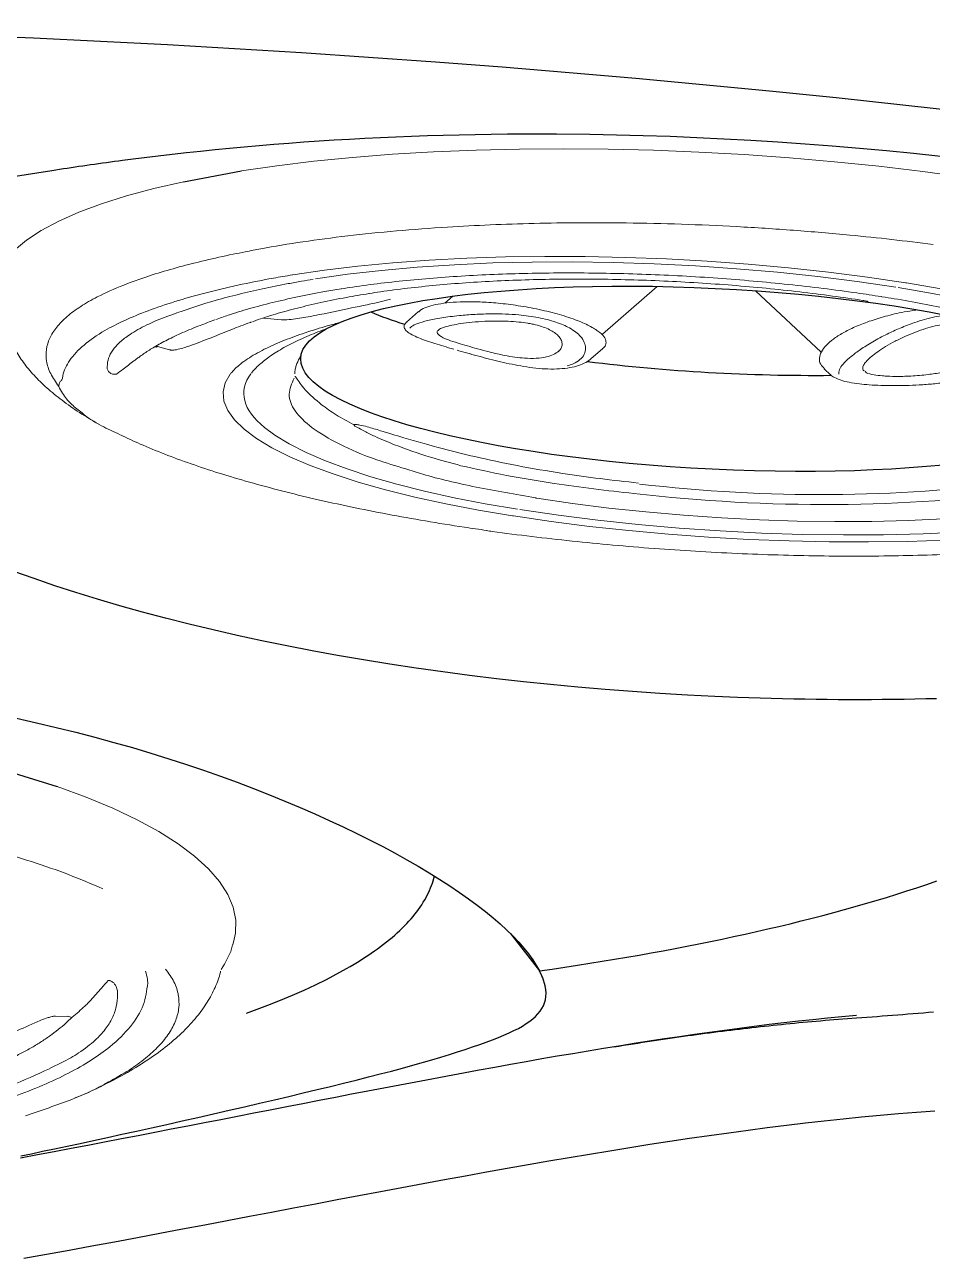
# Model space of a CAD drawing. Extents: x 938 to 1038, y 781 to 934.
# Drawn here: x 989.98 to 993.14, y 876.471 to 880.767 of the extents above; entities that cross this region are included whole.
import ezdxf

# ---------------------------------------------------------------- set-up
doc = ezdxf.new("R2010")
doc.units = 0
doc.header["$MEASUREMENT"] = 0
doc.linetypes.add('SLD-Solid', pattern=[0])
doc.layers.add('1', color=4, linetype='Continuous')
doc.layers.add('DIM', color=3, linetype='Continuous')

# ---------------------------------------------------------------- blocks, each defined once
blk = doc.blocks.new('*E21')
at = {"layer": '1', "color": 3, "linetype": 'SLD-Solid', "lineweight": 15}
blk.add_arc((0.7003, -2.0613), 0.0047, 145.5764, 153.9577, dxfattribs=at)
blk = doc.blocks.new('jet-hss-rot')
at = {"layer": '1', "color": 3, "linetype": 'SLD-Solid', "lineweight": 15}
for p, q in [((2.1175, 0.9069), (2.1398, 0.774)), ((0.7423, 0.7541), (0.7673, 0.8631)), ((0.0602, 0.8537), (0.0403, 0.7032)), ((2.068, 0.7194), (2.0475, 0.8418)), ((2.189, 0.721), (2.1696, 0.8529)), ((0.6911, 0.6683), (0.7137, 0.79)), ((2.1398, 0.774), (2.158, 0.6373)), ((0.7208, 0.6406), (0.7423, 0.7541)), ((0.0403, 0.7032), (0.0242, 0.5499)), ((2.0847, 0.5936), (2.068, 0.7194)), ((2.2046, 0.5861), (2.189, 0.721)), ((0.6706, 0.5314), (0.6906, 0.6652)), ((0.6906, 0.6652), (0.6911, 0.6683)), ((0.6991, 0.497), (0.7193, 0.6319)), ((2.158, 0.6373), (2.172, 0.4976)), ((0.7792, 0.583), (0.7796, 0.5853)), ((2.0976, 0.465), (2.0847, 0.5936)), ((2.2164, 0.4488), (2.2046, 0.5861)), ((0.0242, 0.5499), (0.0121, 0.3943)), ((0.6545, 0.3945), (0.6706, 0.5314)), ((0.8102, 0.5365), (0.8107, 0.5389)), ((0.683, 0.3587), (0.6991, 0.497)), ((2.172, 0.4976), (2.1817, 0.3557)), ((2.1066, 0.3344), (2.0976, 0.465)), ((2.2242, 0.3098), (2.2164, 0.4488)), ((0.0121, 0.3943), (0.004, 0.2372)), ((0.6423, 0.2551), (0.6545, 0.3945)), ((1.2154, 0.3985), (1.2485, 0.4223)), ((0.6711, 0.2178), (0.683, 0.3587)), ((0.7852, 0.1453), (1.1193, 0.3854)), ((2.1817, 0.3557), (2.1871, 0.2124)), ((2.1115, 0.2024), (2.1066, 0.3344)), ((2.228, 0.1698), (2.2242, 0.3098)), ((0.004, 0.2372), (0, 0.0792)), ((0.6341, 0.114), (0.6423, 0.2551)), ((0.6636, 0.0751), (0.6711, 0.2178)), ((2.1125, 0.07), (2.1115, 0.2024)), ((2.1871, 0.2124), (2.1882, 0.0686)), ((2.2279, 0.0295), (2.228, 0.1698)), ((0.6299, -0.0283), (0.6341, 0.114)), ((0, 0.0792), (0, -0.0792)), ((0.6603, -0.0685), (0.6636, 0.0751)), ((2.1095, -0.0623), (2.1125, 0.07)), ((2.1882, 0.0686), (2.185, -0.0751)), ((2.2238, -0.1105), (2.2279, 0.0295)), ((0.6298, -0.1709), (0.6299, -0.0283)), ((0, -0.0792), (0.0041, -0.2372)), ((0.6614, -0.2124), (0.6603, -0.0685)), ((2.1024, -0.1936), (2.1095, -0.0623)), ((2.185, -0.0751), (2.1774, -0.2178)), ((2.2157, -0.2494), (2.2238, -0.1105)), ((0.6337, -0.3131), (0.6298, -0.1709)), ((0.6668, -0.3557), (0.6614, -0.2124)), ((1.087, -0.3789), (0.7918, -0.1976)), ((2.0914, -0.3233), (2.1024, -0.1936)), ((0.0041, -0.2372), (0.0122, -0.3943)), ((2.1774, -0.2178), (2.1655, -0.3587)), ((2.2037, -0.3865), (2.2157, -0.2494)), ((0.6416, -0.4544), (0.6337, -0.3131)), ((2.0765, -0.4505), (2.0914, -0.3233)), ((0.6766, -0.4976), (0.6668, -0.3557)), ((1.2329, -0.4141), (1.1688, -0.3747)), ((2.1655, -0.3587), (2.1495, -0.497)), ((2.1878, -0.5213), (2.2037, -0.3865)), ((0.0122, -0.3943), (0.0243, -0.5499)), ((0.6536, -0.5939), (0.6416, -0.4544)), ((2.0578, -0.5747), (2.0765, -0.4505)), ((0.6906, -0.6372), (0.6766, -0.4976)), ((2.1495, -0.497), (2.1292, -0.6319)), ((0.0243, -0.5499), (0.0403, -0.7032)), ((2.1682, -0.6529), (2.1878, -0.5213)), ((0.6694, -0.731), (0.6536, -0.5939)), ((2.057, -0.5794), (2.0574, -0.5769)), ((2.0574, -0.577), (2.0578, -0.5747)), ((0.7088, -0.7739), (0.6906, -0.6372)), ((2.1278, -0.6406), (2.1063, -0.7541)), ((2.1455, -0.7754), (2.1677, -0.656)), ((2.1677, -0.656), (2.1682, -0.6529)), ((0.0403, -0.7032), (0.0603, -0.8537)), ((0.6891, -0.865), (0.6694, -0.731)), ((2.1063, -0.7541), (2.0812, -0.8631)), ((0.731, -0.9069), (0.7088, -0.7739)), ((2.1196, -0.8901), (2.1455, -0.7754)), ((0.0603, -0.8537), (0.084, -1.0007)), ((0.7126, -0.9953), (0.6891, -0.865)), ((2.0812, -0.8631), (2.0528, -0.9668)), ((2.0902, -0.9994), (2.1196, -0.8901)), ((0.7572, -1.0354), (0.731, -0.9069)), ((0.914, -0.9066), (0.9566, -0.9328)), ((2.0528, -0.9668), (2.0212, -1.0647)), ((0.084, -1.0007), (0.1115, -1.1438)), ((0.7397, -1.1211), (0.7126, -0.9953)), ((1.0146, -1.0228), (1.0786, -1.0621)), ((2.0573, -1.1026), (2.0902, -0.9994)), ((0.7872, -1.1587), (0.7572, -1.0354)), ((2.0212, -1.0647), (1.9865, -1.1562)), ((2.0213, -1.199), (2.0573, -1.1026)), ((0.1115, -1.1438), (0.1426, -1.2822)), ((0.7703, -1.2419), (0.7397, -1.1211)), ((0.8209, -1.2761), (0.7872, -1.1587)), ((0.9521, -1.1219), (0.9728, -1.1625)), ((1.9865, -1.1562), (1.9491, -1.2406)), ((0.9255, -1.1982), (0.9249, -1.1968)), ((1.9823, -1.2882), (2.0213, -1.199)), ((0.8043, -1.3571), (0.7703, -1.2419)), ((1.6986, -1.2221), (1.6901, -1.2254)), ((1.9491, -1.2406), (1.9091, -1.3175)), ((0.1426, -1.2822), (0.1772, -1.4155)), ((0.858, -1.3869), (0.8209, -1.2761)), ((1.9406, -1.3694), (1.9823, -1.2882)), ((1.9091, -1.3175), (1.8668, -1.3863)), ((0.8414, -1.4662), (0.8043, -1.3571)), ((1.8964, -1.4423), (1.9406, -1.3694)), ((0.1772, -1.4155), (0.2151, -1.5431)), ((1.8668, -1.3863), (1.8224, -1.4467)), ((1.8224, -1.4467), (1.7762, -1.4983)), ((1.8501, -1.5063), (1.8964, -1.4423)), ((1.1057, -1.4973), (1.1028, -1.5598)), ((1.7762, -1.4983), (1.7355, -1.5353)), ((0.2151, -1.5431), (0.2562, -1.6646)), ((1.8018, -1.5611), (1.8501, -1.5063)), ((1.7519, -1.6063), (1.8018, -1.5611)), ((1.7008, -1.6416), (1.7519, -1.6063)), ((1.4371, -1.6647), (1.4898, -1.6807)), ((1.596, -1.6818), (1.6487, -1.6668)), ((1.6487, -1.6668), (1.7008, -1.6416)), ((1.4898, -1.6807), (1.5429, -1.6864)), ((1.5429, -1.6864), (1.596, -1.6818)), ((0.337, -1.8647), (0.3861, -1.9664)), ((1.3161, -1.8802), (1.3006, -1.9228)), ((1.3006, -1.9228), (1.3045, -1.9259)), ((0.3861, -1.9664), (0.4377, -2.0602)), ((0.4377, -2.0602), (0.4916, -2.1457)), ((1.825, -2.033), (1.8257, -2.0328)), ((0.4916, -2.1457), (0.5476, -2.2226)), ((0.5476, -2.2226), (0.6054, -2.2905)), ((0.6054, -2.2905), (0.6648, -2.3493)), ((0.6648, -2.3493), (0.7256, -2.3987)), ((0.7256, -2.3987), (0.7876, -2.4384))]:
    blk.add_line(p, q, dxfattribs=at)
at = {"layer": '1', "color": 3}
for centre, start_param, end_param in [((1.309, 0.0167), 3.146563, 9.429748), ((0.7483, 0.0401), 4.379896, 4.978513), ((0.7483, 0.0401), 3.686333, 3.830118)]:
    blk.add_ellipse(centre, major_axis=(-0.0138, 1.4397), ratio=0.364496, start_param=start_param, end_param=end_param, dxfattribs=at)
at = {"layer": '1', "color": 3, "linetype": 'SLD-Solid', "lineweight": 15}
for centre, major_axis, ratio, start_param, end_param in [((0.2938, 0.1061), (0, 2.4608), 0.7, 4.571791, 5.14569), ((0.3464, 0.1109), (0, 2.3041), 0.7, 4.567646, 5.149835), ((1.1075, -1.5137), (0, 0.0167), 0.7, 0.155275, 0.272948), ((1.535, -1.0554), (0, 0.5588), 0.7, 2.864732, 3.67969), ((1.3231, -1.8676), (0.00921, 0.00921), 1, 3.376627, 3.425003), ((1.307, -1.9272), (0, 0.0111), 0.7, 1.115946, 1.80729), ((1.308, -1.9279), (0, 0.0118), 0.7, 1.126374, 1.762963), ((1.3085, -1.907), (0, 0.0195), 0.7, 2.477545, 2.524721), ((1.3117, -1.9309), (0, 0.0114), 0.7, 1.120631, 1.843929)]:
    blk.add_ellipse(centre, major_axis=major_axis, ratio=ratio, start_param=start_param, end_param=end_param, dxfattribs=at)
for points, knots in [([(2.2614, -0.7442), (2.2624, -0.7374), (2.2703, -0.6854), (2.2817, -0.5855), (2.2954, -0.4448), (2.3054, -0.3019), (2.3119, -0.1578), (2.3148, -0.0132), (2.3141, 0.1313), (2.3098, 0.2748), (2.3019, 0.4167), (2.2904, 0.5563), (2.2755, 0.6929), (2.2571, 0.8265), (2.2353, 0.9571), (2.2102, 1.0848), (2.1816, 1.2092), (2.1497, 1.3298), (2.1146, 1.4456), (2.0809, 1.545), (2.0577, 1.603), (2.0483, 1.6264)], [0, 0, 0, 0, 0.008425, 0.064388, 0.120568, 0.17691, 0.233345, 0.289786, 0.346148, 0.402364, 0.458374, 0.514135, 0.569591, 0.624664, 0.679957, 0.735663, 0.791743, 0.848146, 0.904805, 0.961644, 1, 1, 1, 1]), ([(0.7794, 0.5856), (0.7819, 0.6), (0.7903, 0.6487), (0.8069, 0.729), (0.8302, 0.8244), (0.8563, 0.9146), (0.8851, 0.9993), (0.9163, 1.0779), (0.9496, 1.15), (0.9849, 1.2151), (1.0219, 1.2729), (1.0603, 1.3232), (1.0998, 1.3657), (1.1404, 1.3999), (1.1753, 1.4232), (1.1967, 1.4318), (1.2042, 1.4348)], [0, 0, 0, 0, 0.032536, 0.10973, 0.186868, 0.263931, 0.340915, 0.417824, 0.494672, 0.571492, 0.648319, 0.725227, 0.802333, 0.879798, 0.95782, 1, 1, 1, 1]), ([(1.2473, 0.4215), (1.2473, 0.4215), (1.2532, 0.4242), (1.2639, 0.4363), (1.2771, 0.4584), (1.2864, 0.4877), (1.2918, 0.521), (1.2943, 0.5584), (1.2941, 0.5984), (1.2914, 0.6418), (1.2863, 0.6869), (1.2786, 0.7337), (1.2679, 0.7821), (1.2537, 0.8316), (1.2355, 0.881), (1.213, 0.9285), (1.1863, 0.9723), (1.1558, 1.0106), (1.1219, 1.042), (1.0854, 1.0654), (1.0473, 1.0806), (1.0083, 1.086), (0.9799, 1.0857), (0.9651, 1.0807), (0.963, 1.0799)], [0, 0, 0, 0, 0.00026, 0.041985, 0.086205, 0.12968, 0.173727, 0.211166, 0.250399, 0.289514, 0.328717, 0.370212, 0.414822, 0.463195, 0.515623, 0.571184, 0.629463, 0.689185, 0.749762, 0.810216, 0.870775, 0.930644, 0.990111, 1, 1, 1, 1]), ([(1.214, 0.5368), (1.2121, 0.5355), (1.2078, 0.5326), (1.1953, 0.5319), (1.1776, 0.5356), (1.1554, 0.545), (1.1291, 0.56), (1.0994, 0.5809), (1.0671, 0.6073), (1.0337, 0.6385), (1.002, 0.6727), (0.9737, 0.7076), (0.9504, 0.7416), (0.9321, 0.7744), (0.919, 0.8051), (0.9106, 0.834), (0.9075, 0.861), (0.9093, 0.8856), (0.9158, 0.9073), (0.9276, 0.927), (0.9406, 0.9416), (0.9502, 0.9473), (0.9533, 0.9491)], [0, 0, 0, 0, 0.040324, 0.094352, 0.152098, 0.213124, 0.277252, 0.345072, 0.414147, 0.483618, 0.552056, 0.609937, 0.662187, 0.708716, 0.748493, 0.782898, 0.818416, 0.853392, 0.889724, 0.930961, 0.977826, 1, 1, 1, 1]), ([(1.238, 0.6118), (1.2378, 0.6231), (1.2374, 0.6514), (1.2301, 0.7046), (1.2171, 0.7589), (1.1997, 0.8079), (1.1778, 0.8539), (1.1492, 0.8972), (1.1151, 0.932), (1.0792, 0.9554), (1.0436, 0.9682), (1.0077, 0.9698), (0.9766, 0.9655), (0.9603, 0.9519), (0.9545, 0.9471)], [0, 0, 0, 0, 0.051391, 0.128827, 0.217925, 0.294155, 0.372445, 0.47624, 0.583327, 0.675249, 0.769256, 0.85814, 0.949397, 1, 1, 1, 1]), ([(0.8679, 0.8036), (0.8717, 0.7933), (0.8847, 0.758), (0.9151, 0.7075), (0.9547, 0.6544), (0.9974, 0.6064), (1.044, 0.5608), (1.0917, 0.5208), (1.1352, 0.4893), (1.174, 0.4663), (1.2082, 0.4521), (1.2294, 0.4492), (1.2396, 0.4505), (1.241, 0.4507)], [0, 0, 0, 0, 0.0180259, 0.0620042, 0.0980374, 0.1341119, 0.1797121, 0.2253274, 0.2674921, 0.3096521, 0.351237, 0.3927915, 0.3995438, 0.3995438, 0.3995438, 0.3995438]), ([(0.7233, -1.6362), (0.7158, -1.6184), (0.6892, -1.5552), (0.6464, -1.4394), (0.5972, -1.2834), (0.553, -1.1162), (0.5168, -0.9504), (0.488, -0.7903), (0.4654, -0.6368), (0.4471, -0.479), (0.4324, -0.3082), (0.4226, -0.1257), (0.4187, 0.0694), (0.4216, 0.266), (0.4308, 0.4467), (0.4438, 0.6094), (0.455, 0.7052), (0.4605, 0.7532)], [0, 0, 0, 0, 0.029367, 0.103767, 0.178168, 0.254729, 0.331291, 0.393306, 0.455321, 0.518568, 0.581815, 0.656275, 0.730735, 0.807359, 0.883982, 0.94187, 1, 1, 1, 1]), ([(1.215, 0.3997), (1.207, 0.3944), (1.1887, 0.3822), (1.1555, 0.3786), (1.1181, 0.384), (1.0794, 0.3995), (1.0402, 0.4236), (1.0012, 0.456), (0.9628, 0.4965), (0.9257, 0.5446), (0.8911, 0.601), (0.8635, 0.655), (0.8509, 0.6922), (0.8462, 0.7058)], [0, 0, 0, 0, 0.074876, 0.171441, 0.26833, 0.364411, 0.461159, 0.557655, 0.653865, 0.750855, 0.847244, 0.944295, 1, 1, 1, 1]), ([(1.2135, 0.5397), (1.2174, 0.5415), (1.227, 0.5458), (1.2346, 0.5681), (1.2376, 0.594), (1.2379, 0.6088), (1.238, 0.6118)], [0, 0, 0, 0, 0.27217, 0.6563535, 0.9298464, 1, 1, 1, 1]), ([(0.9071, -1.2951), (0.9024, -1.2821), (0.8868, -1.2383), (0.862, -1.1596), (0.8339, -1.0574), (0.8087, -0.9503), (0.7865, -0.839), (0.7675, -0.7239), (0.7518, -0.6057), (0.7394, -0.4849), (0.7304, -0.3622), (0.7249, -0.2382), (0.7229, -0.1135), (0.7244, 0.0113), (0.7294, 0.1354), (0.7378, 0.2584), (0.7498, 0.3794), (0.7636, 0.488), (0.7744, 0.5549), (0.7789, 0.5834)], [0, 0, 0, 0, 0.026275, 0.087966, 0.149698, 0.211464, 0.273267, 0.335105, 0.396973, 0.458867, 0.520782, 0.582712, 0.644652, 0.706595, 0.768535, 0.830464, 0.892377, 0.954267, 1, 1, 1, 1]), ([(0.9251, -1.197), (0.9206, -1.1843), (0.9057, -1.142), (0.8821, -1.066), (0.8555, -0.9672), (0.8319, -0.8637), (0.8113, -0.7559), (0.7939, -0.6446), (0.7798, -0.5303), (0.769, -0.4137), (0.7617, -0.2953), (0.7578, -0.1759), (0.7575, -0.0561), (0.7607, 0.0634), (0.7673, 0.182), (0.7774, 0.2991), (0.7907, 0.4119), (0.8023, 0.4905), (0.8092, 0.531), (0.8101, 0.5367)], [0, 0, 0, 0, 0.027554, 0.091746, 0.155986, 0.220267, 0.284591, 0.348954, 0.413352, 0.477778, 0.542227, 0.606691, 0.671163, 0.735636, 0.8001, 0.864548, 0.928972, 0.98997, 1, 1, 1, 1]), ([(1.9061, -0.4893), (1.9124, -0.4462), (1.9252, -0.3598), (1.933, -0.27), (1.9369, -0.2249)], [0, 0, 0, 0, 0.497728, 1, 1, 1, 1]), ([(1.9993, -0.2387), (1.9952, -0.2859), (1.987, -0.3807), (1.9736, -0.4719), (1.9668, -0.5178)], [0, 0, 0, 0, 0.4977301, 1, 1, 1, 1]), ([(1.015, -1.0218), (1.0101, -1.0189), (0.9977, -1.0114), (0.9808, -0.9892), (0.9643, -0.9569), (0.9514, -0.9164), (0.9424, -0.868), (0.938, -0.8119), (0.9391, -0.7482), (0.9468, -0.6777), (0.9623, -0.6032), (0.9854, -0.5305), (1.0143, -0.4671), (1.046, -0.4186), (1.0776, -0.386), (1.1077, -0.368), (1.1354, -0.3632), (1.1557, -0.3663), (1.1658, -0.3738), (1.1685, -0.3757)], [0, 0, 0, 0, 0.039329, 0.101944, 0.164283, 0.226957, 0.289183, 0.351824, 0.414214, 0.476974, 0.5397, 0.602315, 0.664819, 0.727383, 0.789866, 0.852549, 0.914921, 0.977502, 1, 1, 1, 1]), ([(1.2432, -0.834), (1.2456, -0.8275), (1.2526, -0.8079), (1.264, -0.7751), (1.2766, -0.736), (1.288, -0.696), (1.2974, -0.6548), (1.304, -0.6129), (1.3064, -0.5709), (1.3034, -0.5306), (1.2947, -0.4939), (1.2804, -0.462), (1.2612, -0.4365), (1.2448, -0.4205), (1.2339, -0.4151), (1.232, -0.4142)], [0, 0, 0, 0, 0.032216, 0.096018, 0.163425, 0.236736, 0.317475, 0.40627, 0.501211, 0.599731, 0.697393, 0.791989, 0.885324, 0.980053, 1, 1, 1, 1]), ([(1.2812, -0.4949), (1.2771, -0.4877), (1.2656, -0.4713), (1.2421, -0.4509), (1.2094, -0.4366), (1.1745, -0.4329), (1.1395, -0.4388), (1.1019, -0.4549), (1.0629, -0.4872), (1.0291, -0.5412), (1.0085, -0.6045), (0.9988, -0.6824), (1.0018, -0.7584), (1.0119, -0.8266), (1.0254, -0.8865), (1.043, -0.9427), (1.0633, -0.9904), (1.0834, -1.0246), (1.1001, -1.0426), (1.11, -1.0482), (1.1135, -1.0495)], [0.2438686, 0.2438686, 0.2438686, 0.2438686, 0.2676578, 0.3030178, 0.3378955, 0.3727477, 0.399263, 0.4257381, 0.463352, 0.4920663, 0.5207488, 0.5497789, 0.5902646, 0.6193804, 0.6485322, 0.6867392, 0.7249654, 0.760788, 0.7966091, 0.8163391, 0.8163391, 0.8163391, 0.8163391]), ([(1.8367, -0.7987), (1.8503, -0.7499), (1.8776, -0.6516), (1.8965, -0.5437), (1.9061, -0.4893)], [0, 0, 0, 0, 0.496249, 1, 1, 1, 1]), ([(1.0474, -0.6362), (1.0485, -0.631), (1.0519, -0.6157), (1.0603, -0.5917), (1.0733, -0.5675), (1.0885, -0.5485), (1.1063, -0.5336), (1.1264, -0.5226), (1.1481, -0.5168), (1.17, -0.5168), (1.1868, -0.5206), (1.1946, -0.5257), (1.1967, -0.5271)], [0, 0, 0, 0, 0.042879, 0.128374, 0.213405, 0.300547, 0.397206, 0.510723, 0.639808, 0.781508, 0.939108, 1, 1, 1, 1]), ([(1.1134, -0.9482), (1.1145, -0.9492), (1.1206, -0.9545), (1.1317, -0.9544), (1.1485, -0.9461), (1.1656, -0.9214), (1.1827, -0.8839), (1.1973, -0.8466), (1.212, -0.8079), (1.228, -0.7623), (1.2404, -0.7181), (1.2479, -0.6777), (1.251, -0.64), (1.2483, -0.6027), (1.2378, -0.5698), (1.2214, -0.544), (1.2064, -0.5331), (1.1989, -0.5276)], [0, 0, 0, 0, 0.0171308, 0.0897476, 0.1643024, 0.2642054, 0.3279872, 0.3747744, 0.4207661, 0.4747034, 0.5526089, 0.6124938, 0.6739723, 0.7589569, 0.8467113, 0.9229856, 1, 1, 1, 1]), ([(1.1989, -0.5276), (1.1988, -0.5275), (1.1982, -0.527), (1.1974, -0.5268), (1.1967, -0.5266)], [0, 0, 0, 0, 0.158843, 1, 1, 1, 1]), ([(1.9668, -0.5178), (1.9569, -0.5745), (1.9369, -0.6888), (1.9081, -0.7928), (1.8935, -0.8452)], [0, 0, 0, 0, 0.496228, 1, 1, 1, 1]), ([(1.9295, -1.0368), (1.9382, -1.017), (1.9704, -0.944), (2.015, -0.7912), (2.0427, -0.6499), (2.0566, -0.5793)], [0, 0, 0, 0, 0.157416, 0.578708, 1, 1, 1, 1]), ([(1.1133, -0.9488), (1.1109, -0.9471), (1.1056, -0.9433), (1.0947, -0.9284), (1.0824, -0.9048), (1.07, -0.8737), (1.0585, -0.8354), (1.0493, -0.7933), (1.0434, -0.7507), (1.041, -0.7109), (1.0419, -0.6739), (1.0449, -0.6493), (1.0472, -0.6374), (1.0474, -0.6362)], [0, 0, 0, 0, 0.095511, 0.21181, 0.326385, 0.441838, 0.560048, 0.675687, 0.770162, 0.855356, 0.928965, 0.992598, 1, 1, 1, 1]), ([(1.8253, -2.0335), (1.8407, -2.0109), (1.874, -1.9621), (1.922, -1.8785), (1.9699, -1.7849), (2.015, -1.6846), (2.0576, -1.5778), (2.0974, -1.4647), (2.1343, -1.3458), (2.1681, -1.2214), (2.1988, -1.0923), (2.2259, -0.9587), (2.2465, -0.8422), (2.2566, -0.7694), (2.2602, -0.7434)], [0, 0, 0, 0, 0.074591, 0.161112, 0.246996, 0.333324, 0.42023, 0.507675, 0.595605, 0.683955, 0.772643, 0.861576, 0.950652, 1, 1, 1, 1]), ([(1.6899, -1.2251), (1.6899, -1.2251), (1.6887, -1.223), (1.6879, -1.2162), (1.6908, -1.2008), (1.7002, -1.1727), (1.7202, -1.1228), (1.7555, -1.0364), (1.7973, -0.9255), (1.8251, -0.8361), (1.8367, -0.7987)], [0, 0, 0, 0, 0.0002, 0.025236, 0.067323, 0.141073, 0.266748, 0.470502, 0.778091, 1, 1, 1, 1]), ([(1.2256, -0.8808), (1.2265, -0.8787), (1.2317, -0.8651), (1.2377, -0.849), (1.2426, -0.8355), (1.2432, -0.834)], [0, 0, 0, 0, 0.1459023, 0.9048904, 1, 1, 1, 1]), ([(1.8935, -0.8452), (1.8806, -0.8816), (1.8502, -0.9678), (1.8014, -1.0687), (1.7569, -1.1426), (1.7284, -1.1826), (1.7121, -1.204), (1.703, -1.2152), (1.6995, -1.2201), (1.6983, -1.2218)], [0, 0, 0, 0, 0.230758, 0.545346, 0.74943, 0.872578, 0.942678, 0.980397, 1, 1, 1, 1]), ([(1.0784, -1.061), (1.0818, -1.0633), (1.0906, -1.0691), (1.1069, -1.0709), (1.1254, -1.0653), (1.1428, -1.051), (1.1584, -1.0307), (1.1731, -1.0049), (1.187, -0.976), (1.2003, -0.9449), (1.2117, -0.9169), (1.2187, -0.8986), (1.2212, -0.8921)], [0, 0, 0, 0, 0.070314, 0.184002, 0.304244, 0.422776, 0.548707, 0.666567, 0.770658, 0.864381, 0.952174, 1, 1, 1, 1]), ([(1.4397, -1.4418), (1.4713, -1.4493), (1.5346, -1.4643), (1.6298, -1.4376), (1.7221, -1.3759), (1.8086, -1.2757), (1.879, -1.1624), (1.9154, -1.0718), (1.9295, -1.0368)], [0, 0, 0, 0, 0.177735, 0.35547, 0.533205, 0.71094, 0.888675, 1, 1, 1, 1]), ([(1.1267, -1.5978), (1.1238, -1.5939), (1.106, -1.5703), (1.0745, -1.5195), (1.0329, -1.4459), (0.9931, -1.3643), (0.9572, -1.2822), (0.9354, -1.2241), (0.9257, -1.198)], [0, 0, 0, 0, 0.039608, 0.239952, 0.439301, 0.636256, 0.836536, 1, 1, 1, 1]), ([(0.9728, -1.1625), (0.9889, -1.1984), (1.025, -1.2784), (1.068, -1.3739), (1.0951, -1.4453), (1.105, -1.4787), (1.1055, -1.4935), (1.1057, -1.4973)], [0, 0, 0, 0, 0.322327, 0.718503, 0.892265, 0.972127, 1, 1, 1, 1]), ([(1.5851, -1.3415), (1.6031, -1.325), (1.6394, -1.2917), (1.6733, -1.2474), (1.6903, -1.2252)], [0, 0, 0, 0, 0.4978509, 1, 1, 1, 1]), ([(1.1262, -1.7257), (1.1162, -1.7119), (1.0908, -1.6769), (1.0515, -1.6122), (1.0087, -1.5331), (0.9678, -1.4466), (0.9341, -1.3675), (0.9147, -1.315), (0.9076, -1.2959)], [0, 0, 0, 0, 0.125672, 0.317663, 0.508626, 0.698715, 0.890112, 1, 1, 1, 1]), ([(1.1022, -1.2933), (1.1096, -1.307), (1.1329, -1.349), (1.1732, -1.4137), (1.2234, -1.4841), (1.2777, -1.5483), (1.3358, -1.6041), (1.3821, -1.6368), (1.4129, -1.6537), (1.4257, -1.6597), (1.4334, -1.6632), (1.4359, -1.6642), (1.4359, -1.6642)], [0.1589519, 0.1589519, 0.1589519, 0.1589519, 0.2189082, 0.346758, 0.4751575, 0.6035615, 0.754596, 0.905669, 0.9433962, 0.9811215, 0.9999977, 1, 1, 1, 1]), ([(1.4248, -1.5916), (1.4248, -1.5916), (1.416, -1.5878), (1.3984, -1.5797), (1.3632, -1.5602), (1.3278, -1.5361), (1.2837, -1.5002), (1.2398, -1.4585), (1.1895, -1.4014), (1.1572, -1.359), (1.1422, -1.3376)], [0, 0, 0, 0, 0.0000306, 0.0744962, 0.1489695, 0.2980039, 0.3724874, 0.5215575, 0.6706687, 0.804032, 0.804032, 0.804032, 0.804032]), ([(1.4305, -1.4399), (1.4305, -1.4399), (1.4293, -1.4394), (1.4291, -1.4374), (1.4418, -1.4324), (1.4675, -1.4212), (1.5168, -1.3958), (1.5578, -1.3632), (1.5851, -1.3415)], [0, 0, 0, 0, 0.000257, 0.036334, 0.144253, 0.358235, 0.572789, 1, 1, 1, 1]), ([(1.1001, -1.8637), (1.0708, -1.8203), (1.0268, -1.7552), (0.9719, -1.6521), (0.9321, -1.5697), (0.9004, -1.4963), (0.8768, -1.4373), (0.8658, -1.4081), (0.8608, -1.3946)], [0, 0, 0, 0, 0.337008, 0.50583, 0.674678, 0.843513, 0.927915, 1, 1, 1, 1]), ([(1.3662, -1.4372), (1.3511, -1.4342), (1.332, -1.4304), (1.3127, -1.4241), (1.3086, -1.4226)], [0, 0, 0, 0, 0.3572691, 0.4544643, 0.4544643, 0.4544643, 0.4544643]), ([(1.3665, -1.4372), (1.3733, -1.4383), (1.3895, -1.4407), (1.4055, -1.4407), (1.4148, -1.4408)], [0, 0, 0, 0, 0.42371, 1, 1, 1, 1]), ([(0.8418, -1.4672), (0.8418, -1.4672), (0.8417, -1.4668), (0.8416, -1.4665), (0.8414, -1.4662)], [0, 0, 0, 0, 0.109067, 1, 1, 1, 1]), ([(0.8421, -1.4679), (0.8421, -1.4679), (0.842, -1.4676), (0.8419, -1.4674), (0.8418, -1.4672)], [0, 0, 0, 0, 0.154805, 1, 1, 1, 1]), ([(1.5199, -2.2478), (1.5134, -2.2474), (1.4761, -2.2453), (1.4077, -2.2289), (1.3153, -2.1828), (1.2323, -2.1188), (1.1592, -2.0439), (1.0955, -1.9646), (1.0341, -1.8732), (0.9752, -1.7708), (0.9193, -1.6574), (0.8752, -1.5553), (0.8504, -1.4897), (0.8421, -1.4679)], [0, 0, 0, 0, 0.026712, 0.151413, 0.276447, 0.401159, 0.493498, 0.585836, 0.678075, 0.770318, 0.862284, 0.954116, 1, 1, 1, 1]), ([(1.1774, -1.668), (1.1773, -1.6679), (1.1621, -1.6491), (1.1458, -1.6262), (1.1294, -1.6024), (1.1286, -1.6013)], [0, 0, 0, 0, 0.006401, 0.954168, 1, 1, 1, 1]), ([(1.563, -2.2589), (1.5393, -2.27), (1.4915, -2.2922), (1.4215, -2.3075), (1.353, -2.3106), (1.2862, -2.301), (1.2202, -2.2789), (1.1555, -2.2448), (1.0928, -2.1995), (1.0258, -2.1376), (0.9545, -2.0548), (0.8716, -1.9346), (0.8008, -1.8064), (0.7499, -1.6976), (0.7294, -1.6502), (0.7233, -1.6362)], [0, 0, 0, 0, 0.075379, 0.151309, 0.223329, 0.29535, 0.369104, 0.442862, 0.514729, 0.586967, 0.682119, 0.778071, 0.907999, 0.972873, 1, 1, 1, 1]), ([(1.3157, -1.8797), (1.3159, -1.8789), (1.3162, -1.878), (1.3166, -1.8761), (1.3168, -1.8732), (1.316, -1.8657), (1.3079, -1.843), (1.2798, -1.8015), (1.2348, -1.7409), (1.196, -1.6916), (1.1774, -1.6679)], [0, 0, 0, 0, 0.006241, 0.007227, 0.014587, 0.028589, 0.070449, 0.262258, 0.646421, 1, 1, 1, 1]), ([(1.3434, -1.9664), (1.3302, -1.956), (1.3025, -1.934), (1.2586, -1.891), (1.212, -1.8393), (1.1685, -1.7856), (1.1401, -1.7459), (1.1279, -1.7288)], [0, 0, 0, 0, 0.193412, 0.408503, 0.621237, 0.836748, 1, 1, 1, 1]), ([(1.4317, -2.0944), (1.416, -2.0939), (1.3846, -2.0928), (1.3363, -2.0794), (1.2877, -2.0562), (1.235, -2.0195), (1.1908, -1.978), (1.1443, -1.9256), (1.1185, -1.8894), (1.1003, -1.8639)], [0, 0, 0, 0, 0.144102, 0.288177, 0.431944, 0.575712, 0.757525, 0.828809, 1, 1, 1, 1]), ([(1.391, -2.0021), (1.3905, -2.0017), (1.3888, -2.0005), (1.3861, -1.9985), (1.3817, -1.9953), (1.3739, -1.9897), (1.3609, -1.98), (1.3498, -1.9716), (1.3433, -1.9666)], [0, 0, 0, 0, 0.035919, 0.106555, 0.177195, 0.318487, 0.601091, 1, 1, 1, 1]), ([(1.473, -2.0602), (1.4629, -2.0528), (1.4363, -2.0332), (1.4084, -2.014), (1.391, -2.0021)], [0, 0, 0, 0, 0.379141, 1, 1, 1, 1]), ([(1.4733, -2.0596), (1.4736, -2.0603), (1.4742, -2.0619), (1.475, -2.0645), (1.4754, -2.0676), (1.4754, -2.0714), (1.4737, -2.0779), (1.4666, -2.0859), (1.4541, -2.0923), (1.4412, -2.094), (1.4336, -2.0943), (1.4317, -2.0944)], [0, 0, 0, 0, 0.01602, 0.035445, 0.054871, 0.08078, 0.12717, 0.274887, 0.583806, 0.893992, 1, 1, 1, 1]), ([(1.8236, -2.0358), (1.8085, -2.0586), (1.7776, -2.1053), (1.7385, -2.1499), (1.7143, -2.169), (1.7095, -2.1727)], [0, 0, 0, 0, 0.434001, 0.888952, 1, 1, 1, 1]), ([(1.2323, -2.4502), (1.2521, -2.4469), (1.2966, -2.4395), (1.3648, -2.4178), (1.4369, -2.387), (1.5075, -2.3478), (1.5765, -2.3006), (1.6437, -2.2452), (1.7085, -2.1829), (1.7492, -2.1357), (1.7694, -2.1122)], [0, 0, 0, 0, 0.1000144, 0.225756, 0.3519621, 0.4790519, 0.6074395, 0.7375219, 0.8696622, 1, 1, 1, 1]), ([(1.7095, -2.1727), (1.6946, -2.1854), (1.6602, -2.2149), (1.6105, -2.242), (1.5759, -2.2543), (1.563, -2.2589)], [0, 0, 0, 0, 0.32393, 0.749492, 1, 1, 1, 1]), ([(1.563, -2.2589), (1.554, -2.2583), (1.5403, -2.2574), (1.5251, -2.2502), (1.5199, -2.2478)], [0, 0, 0, 0, 0.664107, 1, 1, 1, 1])]:
    blk.add_open_spline(points, degree=3, knots=knots, dxfattribs=at)
at = {"layer": 'DIM'}
blk.add_line((0.337, -1.8647), (0.2562, -1.6646), dxfattribs=at)
at = {"xscale": 0.7000000000000028, "zscale": 0.7}
blk.add_blockref('*E21', (0.9858, -0.001), dxfattribs=at)
blk = doc.blocks.new('JET-HSS-Standard')
at = {"layer": '1', "color": 3, "linetype": 'SLD-Solid', "lineweight": 15}
for p, q in [((0.9776, 2.4983), (0.9138, 2.4882)), ((1.0416, 2.4983), (0.9776, 2.4983)), ((1.0721, 2.4947), (1.0416, 2.4983)), ((1.1005, 2.4904), (1.0721, 2.4947)), ((0.8503, 2.4682), (0.7874, 2.4383)), ((0.9138, 2.4882), (0.8503, 2.4682)), ((1.1339, 2.4839), (1.1004, 2.4891)), ((1.1973, 2.4639), (1.1339, 2.4839)), ((1.2251, 2.4519), (1.1973, 2.4639)), ((0.7874, 2.4383), (0.7254, 2.3986)), ((0.7254, 2.3986), (0.6646, 2.3492)), ((0.6646, 2.3492), (0.6052, 2.2905)), ((0.6052, 2.2905), (0.5474, 2.2225)), ((0.5474, 2.2225), (0.4914, 2.1456)), ((0.4914, 2.1456), (0.4376, 2.0601)), ((0.4376, 2.0601), (0.386, 1.9663)), ((0.386, 1.9663), (0.3369, 1.8647)), ((1.4809, 1.9384), (1.4844, 1.9353)), ((1.4788, 1.9223), (1.4794, 1.8797))]:
    blk.add_line(p, q, dxfattribs=at)
blk.add_ellipse((1.4867, 1.9235), major_axis=(0, 0.0123), ratio=0.7, start_param=0.271899, end_param=1.628297, dxfattribs=at)
for points, knots in [([(1.8841, 1.9538), (1.8823, 1.9569), (1.8608, 1.9926), (1.8161, 2.0541), (1.7504, 2.1367), (1.6817, 2.2096), (1.611, 2.2733), (1.5386, 2.3277), (1.4649, 2.3725), (1.3902, 2.4082), (1.3148, 2.4336), (1.262, 2.4475), (1.2345, 2.4502), (1.2323, 2.4505)], [0, 0, 0, 0, 0.011075, 0.128358, 0.243715, 0.356861, 0.467679, 0.576202, 0.682584, 0.787058, 0.889908, 0.99144, 1, 1, 1, 1]), ([(1.2303, 2.2589), (1.2509, 2.27), (1.2922, 2.2922), (1.3559, 2.3075), (1.4197, 2.3106), (1.4836, 2.301), (1.5484, 2.2789), (1.6128, 2.2448), (1.6757, 2.1993), (1.7388, 2.143), (1.7794, 2.0943), (1.8004, 2.0691)], [0, 0, 0, 0, 0.113502, 0.227834, 0.336279, 0.444726, 0.555781, 0.666843, 0.775057, 0.88383, 1, 1, 1, 1]), ([(1.3027, 2.198), (1.2962, 2.1977), (1.2768, 2.197), (1.2568, 2.1921), (1.2435, 2.1888)], [0, 0, 0, 0, 0.3359347, 1, 1, 1, 1]), ([(2.0193, 1.4456), (2.0012, 1.4915), (1.965, 1.5834), (1.9188, 1.6797), (1.8719, 1.7661), (1.8246, 1.8444), (1.7607, 1.9333), (1.6937, 2.0101), (1.614, 2.0839), (1.5205, 2.1462), (1.4131, 2.1903), (1.3395, 2.1954), (1.3027, 2.198)], [0, 0, 0, 0, 0.099686, 0.199319, 0.230421, 0.322801, 0.415179, 0.507539, 0.5999, 0.733139, 0.866784, 1, 1, 1, 1]), ([(1.2941, 2.0596), (1.2941, 2.0603), (1.2941, 2.0619), (1.2945, 2.0645), (1.2955, 2.0676), (1.2975, 2.0713), (1.3029, 2.0779), (1.3157, 2.0859), (1.3345, 2.0923), (1.3517, 2.094), (1.3614, 2.0943), (1.3639, 2.0944)], [0, 0, 0, 0, 0.01602, 0.035445, 0.054871, 0.08078, 0.12717, 0.274887, 0.583806, 0.893992, 1, 1, 1, 1]), ([(1.3639, 2.0944), (1.3837, 2.0939), (1.4234, 2.0928), (1.4814, 2.0794), (1.5379, 2.0562), (1.5975, 2.0195), (1.6458, 1.978), (1.6954, 1.9256), (1.722, 1.8894), (1.7408, 1.8639)], [0, 0, 0, 0, 0.144102, 0.288177, 0.431944, 0.575712, 0.757525, 0.828809, 1, 1, 1, 1]), ([(1.8004, 2.0691), (1.8053, 2.0636), (1.8367, 2.0283), (1.8979, 1.9376), (1.9495, 1.8395), (1.9783, 1.7847)], [0, 0, 0, 0, 0.076495, 0.484239, 1, 1, 1, 1]), ([(0.4605, 0.7532), (0.4672, 0.8031), (0.4806, 0.9028), (0.5053, 1.0485), (0.5336, 1.1906), (0.568, 1.3387), (0.6093, 1.4896), (0.6586, 1.642), (0.7132, 1.7839), (0.7732, 1.9168), (0.8169, 1.9936), (0.8392, 2.0326)], [0, 0, 0, 0, 0.095674, 0.191347, 0.288728, 0.386109, 0.50594, 0.625771, 0.749064, 0.872357, 1, 1, 1, 1]), ([(1.2949, 2.0602), (1.3076, 2.0528), (1.3413, 2.0332), (1.3738, 2.014), (1.394, 2.0021)], [0, 0, 0, 0, 0.3791413, 1, 1, 1, 1]), ([(1.394, 2.0021), (1.3947, 2.0017), (1.3966, 2.0005), (1.3997, 1.9985), (1.4046, 1.9953), (1.4132, 1.9897), (1.4301, 1.978), (1.4538, 1.9607), (1.4719, 1.9459), (1.4809, 1.9384)], [0, 0, 0, 0, 0.020739, 0.061523, 0.102309, 0.183889, 0.34706, 0.673517, 1, 1, 1, 1]), ([(1.7007, 1.7208), (1.7006, 1.7209), (1.6959, 1.7276), (1.6887, 1.7375), (1.6766, 1.7535), (1.6595, 1.7754), (1.6343, 1.8053), (1.603, 1.8386), (1.5599, 1.8799), (1.519, 1.913), (1.4883, 1.9336), (1.4809, 1.9384)], [0, 0, 0, 0, 0.000714, 0.073392, 0.109721, 0.182421, 0.327724, 0.473063, 0.618482, 0.909311, 1, 1, 1, 1]), ([(1.6532, 1.5821), (1.6414, 1.6053), (1.6154, 1.6564), (1.5691, 1.7294), (1.5248, 1.7952), (1.4944, 1.8396), (1.4824, 1.8645), (1.4799, 1.8728), (1.479, 1.8771), (1.4789, 1.8792), (1.4789, 1.8802)], [0, 0, 0, 0, 0.235356, 0.518357, 0.801279, 0.944189, 0.976328, 0.9876, 0.993788, 1, 1, 1, 1]), ([(1.741, 1.8637), (1.7718, 1.8203), (1.8181, 1.7552), (1.8749, 1.6521), (1.9157, 1.5697), (1.9479, 1.4963), (1.9717, 1.4374), (1.9827, 1.4081), (1.9878, 1.3946)], [0, 0, 0, 0, 0.337008, 0.50583, 0.674678, 0.843513, 0.927915, 1, 1, 1, 1])]:
    blk.add_open_spline(points, degree=3, knots=knots, dxfattribs=at)
at = {"layer": 'DIM'}
blk.add_line((0.256, 1.6646), (0.3369, 1.8647), dxfattribs=at)
blk = doc.blocks.new('VISTA')
at = {"layer": '1', "color": 3, "linetype": 'Continuous'}
blk.add_line((53.7934, 78.0391), (53.896, 77.9075), dxfattribs=at)
for points in [[(55.3927, 80.8962), (55.1608, 80.9222), (54.9287, 80.947), (54.6965, 80.9707), (54.4642, 80.9932), (54.2317, 81.0145), (53.9992, 81.0347), (53.7665, 81.0538), (53.5337, 81.0717), (53.3008, 81.0884), (53.0678, 81.1041), (52.8347, 81.1185), (52.6015, 81.1319), (52.3682, 81.144), (52.1349, 81.1551), (51.9015, 81.165), (51.6681, 81.1737), (51.4346, 81.1813), (51.2011, 81.1878), (50.9676, 81.1931), (50.734, 81.1972), (50.5004, 81.2003), (50.2668, 81.2021)], [(52.4719, 80.7337), (52.5198, 80.7397), (52.5682, 80.7456), (52.6171, 80.7513), (52.6665, 80.7568), (52.7163, 80.7622), (52.7665, 80.7673), (52.8173, 80.7723), (52.8683, 80.777), (52.9198, 80.7816), (52.9715, 80.7859), (53.0235, 80.79), (53.0758, 80.7938), (53.1285, 80.7974), (53.1814, 80.8008), (53.2347, 80.804), (53.2882, 80.8069), (53.3421, 80.8095), (53.3963, 80.8119), (53.4508, 80.8141), (53.5056, 80.816), (53.5608, 80.8177), (53.6162, 80.8191), (53.672, 80.8203), (53.728, 80.8212), (53.7844, 80.8218), (53.8411, 80.8221), (53.8981, 80.8222), (53.9555, 80.822), (54.0711, 80.8208)], [(54.0711, 80.8208), (54.1638, 80.8191), (54.2569, 80.8166), (54.3503, 80.8135), (54.444, 80.8097), (54.5379, 80.8052), (54.6319, 80.8), (54.7262, 80.7941), (54.8205, 80.7876), (54.915, 80.7803), (55.0095, 80.7724), (55.104, 80.7638), (55.1985, 80.7546), (55.293, 80.7446)], [(52.1985, 80.6946), (52.2118, 80.6967), (52.2251, 80.6987), (52.2385, 80.7008), (52.2519, 80.7029), (52.2654, 80.7049), (52.2789, 80.7069), (52.2924, 80.7089), (52.306, 80.7109), (52.3196, 80.7129), (52.3332, 80.7148), (52.3469, 80.7168), (52.3607, 80.7187), (52.3744, 80.7207), (52.3882, 80.7226), (52.4021, 80.7244), (52.4159, 80.7263), (52.4299, 80.7282), (52.4438, 80.73), (52.4719, 80.7337)], [(54.5064, 78.863), (54.4108, 78.8678), (54.3153, 78.8734), (54.2198, 78.8799), (54.1245, 78.8872), (54.0294, 78.8953), (53.9345, 78.9043), (53.84, 78.9141), (53.7458, 78.9247), (53.6521, 78.9361), (53.5589, 78.9484), (53.4663, 78.9615), (53.3744, 78.9754), (53.2833, 78.9902), (53.1933, 79.0057), (53.1043, 79.0219), (53.0163, 79.039), (52.9295, 79.0567), (52.8438, 79.0752), (52.7594, 79.0945), (52.6763, 79.1145), (52.5945, 79.1352), (52.514, 79.1566), (52.4351, 79.1787), (52.3577, 79.2014), (52.2821, 79.2248), (52.2083, 79.2488), (52.1363, 79.2733), (52.0662, 79.2984)], [(52.0561, 80.672), (52.1985, 80.6946)], [(52.0752, 78.7875), (52.1448, 78.7718), (52.2135, 78.7555), (52.2813, 78.7386), (52.3481, 78.7212), (52.4139, 78.7032), (52.4787, 78.6848), (52.5424, 78.6658), (52.605, 78.6464), (52.6665, 78.6264), (52.7268, 78.6061), (52.7858, 78.5853), (52.8437, 78.5642), (52.9003, 78.5427), (52.9557, 78.5209), (53.0098, 78.4988), (53.0626, 78.4765), (53.1141, 78.454), (53.1642, 78.4314), (53.2129, 78.4087), (53.2601, 78.3859), (53.3059, 78.363), (53.3503, 78.3402), (53.3931, 78.3173), (53.4344, 78.2944), (53.4741, 78.2716), (53.5123, 78.2488), (53.549, 78.226), (53.584, 78.2034), (53.6174, 78.1809), (53.6491, 78.1586), (53.6792, 78.1363), (53.7076, 78.1143), (53.7343, 78.0925), (53.7593, 78.0709), (53.7826, 78.0495), (53.8041, 78.0284), (53.8238, 78.0075), (53.8418, 77.9869), (53.8581, 77.9666), (53.8725, 77.9466), (53.8961, 77.9074)], [(53.8961, 77.9074), (53.9403, 77.9139), (53.9842, 77.9205), (54.0279, 77.9272), (54.0713, 77.934), (54.1145, 77.941), (54.1574, 77.9481), (54.2001, 77.9554), (54.2424, 77.9628), (54.2845, 77.9703), (54.3264, 77.9779), (54.368, 77.9857), (54.4093, 77.9937), (54.4503, 78.0018), (54.491, 78.01), (54.5315, 78.0184), (54.5717, 78.0269), (54.6116, 78.0356), (54.6512, 78.0444), (54.6905, 78.0534), (54.7296, 78.0626), (54.7683, 78.0719), (54.8068, 78.0814), (54.8449, 78.091), (54.8828, 78.1008), (54.9204, 78.1108), (54.9577, 78.121), (54.9946, 78.1313), (55.0313, 78.1418), (55.0676, 78.1525), (55.1037, 78.1634), (55.1394, 78.1745), (55.1749, 78.1857), (55.21, 78.1971), (55.2448, 78.2088), (55.2793, 78.2206)], [(55.2783, 78.8552), (55.2408, 78.8543), (55.2032, 78.8535), (55.1654, 78.8528), (55.1274, 78.8523), (55.0894, 78.8519), (55.0513, 78.8517), (55.013, 78.8516), (54.9746, 78.8516), (54.9361, 78.8518), (54.8975, 78.8521), (54.8588, 78.8525), (54.82, 78.8531), (54.7811, 78.8539), (54.7421, 78.8547), (54.703, 78.8558), (54.6638, 78.8569), (54.6246, 78.8582), (54.5852, 78.8597), (54.5064, 78.863)], [(53.2243, 77.9154), (53.2374, 77.9229), (53.2502, 77.9305), (53.2628, 77.9382), (53.2751, 77.9459), (53.2871, 77.9536), (53.2988, 77.9613), (53.3103, 77.9691), (53.3215, 77.9769), (53.3324, 77.9847), (53.343, 77.9926), (53.3534, 78.0004), (53.3635, 78.0084), (53.3733, 78.0163), (53.3828, 78.0243), (53.392, 78.0323), (53.401, 78.0403), (53.4097, 78.0483), (53.4181, 78.0564), (53.4262, 78.0645), (53.434, 78.0726), (53.4416, 78.0807), (53.4488, 78.0888), (53.4558, 78.097), (53.4625, 78.1052), (53.4688, 78.1134), (53.4749, 78.1216), (53.4807, 78.1298), (53.4863, 78.1381), (53.4915, 78.1463), (53.4964, 78.1546), (53.5011, 78.1629), (53.5054, 78.1712), (53.5095, 78.1795), (53.5133, 78.1879), (53.5168, 78.1962), (53.52, 78.2045), (53.5229, 78.2129), (53.5256, 78.2212), (53.5299, 78.238)], [(52.8757, 77.7604), (52.9042, 77.7706), (52.9498, 77.7877), (52.9938, 77.8051), (53.0363, 77.8228), (53.0771, 77.8408), (53.1164, 77.8591), (53.154, 77.8776), (53.2243, 77.9154)], [(53.5211, 77.598), (53.5523, 77.6074), (53.5821, 77.6166), (53.6105, 77.6255), (53.6376, 77.6342), (53.6633, 77.6428), (53.6877, 77.6511), (53.7108, 77.6594), (53.7326, 77.6675), (53.7531, 77.6755), (53.7723, 77.6835), (53.7903, 77.6915), (53.807, 77.6995), (53.8226, 77.7075), (53.8368, 77.7156), (53.8499, 77.7238), (53.8619, 77.7321), (53.8726, 77.7405), (53.8822, 77.7491), (53.8907, 77.7579), (53.898, 77.7669), (53.9043, 77.7763), (53.9096, 77.7862), (53.9137, 77.7964), (53.9167, 77.8071), (53.9184, 77.8183), (53.9189, 77.8301), (53.918, 77.8424), (53.9158, 77.8553), (53.9073, 77.883)], [(53.9017, 77.8959), (53.9016, 77.8961), (53.9015, 77.8964), (53.9014, 77.8966), (53.9013, 77.8968), (53.9012, 77.897), (53.9011, 77.8972), (53.901, 77.8974), (53.9009, 77.8976), (53.9008, 77.8978), (53.9007, 77.898), (53.9006, 77.8982), (53.9005, 77.8984), (53.9004, 77.8986), (53.9003, 77.8988), (53.9002, 77.899), (53.9001, 77.8992), (53.9, 77.8994), (53.8999, 77.8996), (53.8998, 77.8999), (53.8997, 77.9001), (53.8996, 77.9003), (53.8995, 77.9005), (53.8994, 77.9007), (53.8993, 77.9009), (53.8992, 77.9011), (53.8991, 77.9013), (53.899, 77.9015), (53.8989, 77.9017), (53.8988, 77.9019), (53.8987, 77.9021), (53.8986, 77.9023), (53.8985, 77.9025), (53.8984, 77.9028), (53.8983, 77.903), (53.8982, 77.9032), (53.8981, 77.9034), (53.898, 77.9036), (53.8979, 77.9038), (53.8978, 77.904), (53.8977, 77.9042), (53.8976, 77.9044), (53.8974, 77.9046), (53.8973, 77.9048), (53.8972, 77.9051), (53.8971, 77.9053), (53.897, 77.9055), (53.8969, 77.9057), (53.8968, 77.9059), (53.8967, 77.9061), (53.8966, 77.9063), (53.8965, 77.9065), (53.8964, 77.9068), (53.8963, 77.907), (53.8961, 77.9074)], [(53.9073, 77.883), (53.9072, 77.8832), (53.9071, 77.8834), (53.907, 77.8837), (53.9069, 77.8839), (53.9068, 77.8841), (53.9067, 77.8844), (53.9066, 77.8846), (53.9066, 77.8848), (53.9065, 77.8851), (53.9064, 77.8853), (53.9063, 77.8855), (53.9062, 77.8858), (53.9061, 77.886), (53.906, 77.8862), (53.9059, 77.8865), (53.9058, 77.8867), (53.9057, 77.8869), (53.9056, 77.8872), (53.9055, 77.8874), (53.9054, 77.8876), (53.9053, 77.8879), (53.9052, 77.8881), (53.9051, 77.8884), (53.905, 77.8886), (53.9049, 77.8888), (53.9048, 77.8891), (53.9047, 77.8893), (53.9046, 77.8895), (53.9045, 77.8898), (53.9044, 77.89), (53.9043, 77.8902), (53.9042, 77.8905), (53.9041, 77.8907), (53.904, 77.8909), (53.9039, 77.8912), (53.9038, 77.8914), (53.9037, 77.8917), (53.9036, 77.8919), (53.9035, 77.8921), (53.9034, 77.8924), (53.9032, 77.8926), (53.9031, 77.8928), (53.903, 77.8931), (53.9029, 77.8933), (53.9028, 77.8936), (53.9027, 77.8938), (53.9026, 77.894), (53.9025, 77.8943), (53.9024, 77.8945), (53.9023, 77.8947), (53.9022, 77.895), (53.9021, 77.8952), (53.9019, 77.8955), (53.9017, 77.8959)], [(54.9997, 77.7441), (55.0177, 77.7454), (55.0356, 77.7467), (55.0536, 77.748), (55.0715, 77.7493), (55.0894, 77.7507), (55.1073, 77.7521), (55.1251, 77.7534), (55.143, 77.7548), (55.1609, 77.7562), (55.1787, 77.7576), (55.1966, 77.7591), (55.2144, 77.7605), (55.2323, 77.762), (55.2501, 77.7634), (55.2679, 77.7649)], [(54.999, 77.7523), (54.9489, 77.7477), (54.8986, 77.7428), (54.8481, 77.7376), (54.7973, 77.7322), (54.7463, 77.7264), (54.6951, 77.7203), (54.6437, 77.714), (54.5921, 77.7074), (54.5403, 77.7005), (54.4883, 77.6934), (54.436, 77.6861), (54.3836, 77.6785), (54.331, 77.6706), (54.2782, 77.6626), (54.2253, 77.6543), (54.1721, 77.6459), (54.1188, 77.6372), (54.0653, 77.6284), (54.0116, 77.6193), (53.9578, 77.6101), (53.9038, 77.6008), (53.8496, 77.5912), (53.7952, 77.5815), (53.7407, 77.5717), (53.6859, 77.5617), (53.631, 77.5516), (53.576, 77.5414), (53.5207, 77.5311), (53.4653, 77.5206), (53.4097, 77.5101), (53.354, 77.4994), (53.2981, 77.4887), (53.242, 77.4779), (53.1857, 77.467), (53.1293, 77.4561), (53.0726, 77.4451), (53.0159, 77.434), (52.9589, 77.4229), (52.9018, 77.4118), (52.8445, 77.4007), (52.7871, 77.3895), (52.7296, 77.3783), (52.6719, 77.3671), (52.6141, 77.3559), (52.5563, 77.3447), (52.4983, 77.3335), (52.4402, 77.3223), (52.382, 77.3111), (52.3237, 77.3), (52.2653, 77.2889), (52.2068, 77.2778), (52.1482, 77.2667), (52.0894, 77.2557)], [(54.1551, 77.6431), (54.1719, 77.6458), (54.1886, 77.6485), (54.2053, 77.6512), (54.2218, 77.6538), (54.2383, 77.6563), (54.2546, 77.6588), (54.2708, 77.6613), (54.2869, 77.6638), (54.3029, 77.6662), (54.3188, 77.6685), (54.3347, 77.6709), (54.3504, 77.6732), (54.366, 77.6754), (54.3816, 77.6776), (54.3971, 77.6798), (54.4125, 77.682), (54.4278, 77.6841), (54.443, 77.6862), (54.4582, 77.6882), (54.4732, 77.6902), (54.4883, 77.6922), (54.5032, 77.6941), (54.5181, 77.696), (54.5329, 77.6979), (54.5477, 77.6998), (54.5624, 77.7016), (54.5771, 77.7034), (54.5917, 77.7051), (54.6064, 77.7069), (54.621, 77.7086), (54.6357, 77.7103), (54.6503, 77.7119), (54.6649, 77.7136), (54.6796, 77.7152), (54.6943, 77.7167), (54.709, 77.7183), (54.7238, 77.7199), (54.7386, 77.7214), (54.7535, 77.7229), (54.7684, 77.7244), (54.7834, 77.7258), (54.7984, 77.7273), (54.8135, 77.7287), (54.8287, 77.7301), (54.8439, 77.7315), (54.8592, 77.7328), (54.8745, 77.7342), (54.8899, 77.7355), (54.9054, 77.7368), (54.9209, 77.738), (54.9365, 77.7393), (54.9522, 77.7405), (54.968, 77.7417), (54.9997, 77.7441)], [(52.0899, 77.2634), (52.1269, 77.2711), (52.1663, 77.2794), (52.2078, 77.2881), (52.2514, 77.2974), (52.2968, 77.3071), (52.3438, 77.3172), (52.3924, 77.3277), (52.4423, 77.3386), (52.4934, 77.3498), (52.5455, 77.3613), (52.5985, 77.3731), (52.6521, 77.385), (52.7062, 77.3972), (52.7606, 77.4096), (52.8152, 77.4221), (52.8689, 77.4345), (52.9216, 77.4467), (52.9733, 77.4588), (53.0239, 77.4707), (53.0733, 77.4825), (53.1215, 77.494), (53.1685, 77.5054), (53.2141, 77.5166), (53.2582, 77.5275), (53.3008, 77.5382), (53.3418, 77.5487), (53.3811, 77.5589), (53.4187, 77.569), (53.4546, 77.5788), (53.5211, 77.598)], [(52.1011, 76.9067), (52.1799, 76.9207), (52.2587, 76.9351), (52.3376, 76.9498), (52.4168, 76.9646), (52.496, 76.9794), (52.5748, 76.9942), (52.6532, 77.0091), (52.7313, 77.0239), (52.809, 77.0386), (52.8863, 77.0533), (52.9632, 77.068), (53.0398, 77.0825), (53.116, 77.097), (53.1918, 77.1113), (53.2672, 77.1255), (53.3422, 77.1396), (53.4168, 77.1536), (53.491, 77.1673), (53.5649, 77.1809), (53.6383, 77.1943), (53.7113, 77.2075), (53.7839, 77.2204), (53.8561, 77.2331), (53.9279, 77.2456), (53.9992, 77.2578), (54.0702, 77.2697), (54.1407, 77.2814), (54.2108, 77.2927), (54.2804, 77.3037), (54.3496, 77.3143), (54.4184, 77.3246), (54.4868, 77.3346), (54.5547, 77.3442), (54.6221, 77.3533), (54.6891, 77.3621), (54.7557, 77.3704), (54.8218, 77.3784), (54.8874, 77.3858), (54.9526, 77.3928), (55.0173, 77.3993), (55.0816, 77.4054), (55.1454, 77.4109), (55.2088, 77.4159), (55.2718, 77.4204)]]:
    blk.add_lwpolyline(points, dxfattribs=at)
at = {"layer": '1'}
for name, p, xscale, zscale, rotation in [('jet-hss-rot', (54.5294, 80.7542), 0.5999999999999482, 0.6, 266.8279474590543), ('JET-HSS-Standard', (50.3594, 78.8355), 0.6999999999999945, 0.7, 268.4543808287535)]:
    blk.add_blockref(name, p, dxfattribs=dict(at, xscale=xscale, zscale=zscale, rotation=rotation))

msp = doc.modelspace()

# ---------------------------------------------------------------- block references
at = {"layer": '1'}
msp.add_blockref('VISTA', (937.8767, 799.5644), dxfattribs=at)

doc.saveas('drawing.dxf')
